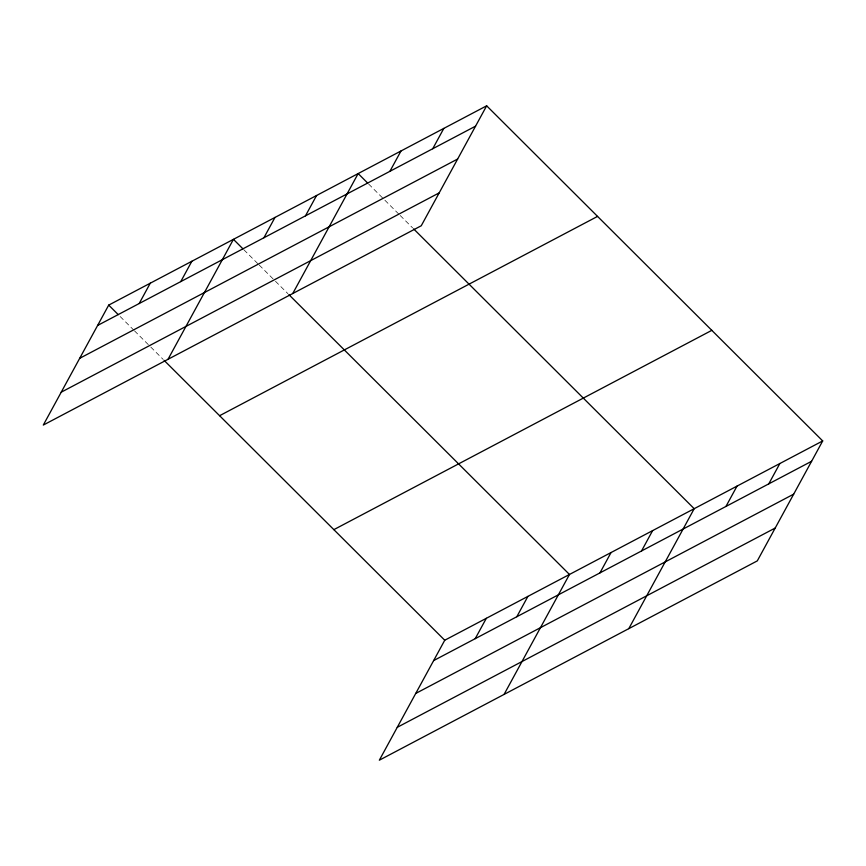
<?xml version="1.0" encoding="UTF-8"?>
<svg xmlns="http://www.w3.org/2000/svg" width="866" height="866" viewBox="0 0 866 866"><rect width="100%" height="100%" fill="white"/><g stroke="black" fill="none" stroke-linecap="round" stroke-linejoin="round"><path stroke-width="0.65" stroke-dasharray="4.33 3.25" d="M368.667 184.057L383.963 199.31M384.915 200.263L399.258 214.562M400.211 215.515L412.638 227.91M243.941 249.83L258.284 264.13M259.237 265.083L274.533 280.335M275.485 281.288L287.923 293.682M120.179 316.545L133.559 329.892M134.511 330.855L149.807 346.108M150.771 347.06L163.198 359.455"/><path stroke-width="1.3" d="M486.66 105.804L108.705 305.113L43.3 425.065L421.255 225.766L486.66 105.804L822.7 440.935L757.295 560.887L379.34 760.196L444.745 640.234L822.7 440.935M139.188 303.533L150.273 283.182M180.756 281.612L191.851 261.261M168.026 359.293L233.43 239.341L242.989 248.878M263.913 237.76L274.998 217.42M305.481 215.84L316.577 195.489M292.751 293.531L358.156 173.568L367.714 183.105M389.895 171.327L400.99 150.987M432.729 148.746L443.825 128.395M475.228 638.653L486.324 618.313M516.807 616.733L527.903 596.393M504.066 694.424L569.471 574.461L288.876 294.635M599.954 572.891L611.05 552.54M641.533 550.96L652.618 530.62M628.792 628.651L694.196 508.699L413.602 228.862M725.935 506.458L737.031 486.107M768.77 483.867L779.865 463.516M97.609 325.454L475.564 126.155M79.683 358.329L457.638 159.03M61.226 392.19L439.17 192.891M219.596 415.702L597.551 216.403M333.854 529.646L711.809 330.347M433.66 660.585L811.604 461.275M415.734 693.45L793.689 494.15M397.267 727.321L775.222 528.022M108.705 305.113L118.263 314.639M164.15 360.408L444.745 640.234"/></g></svg>
